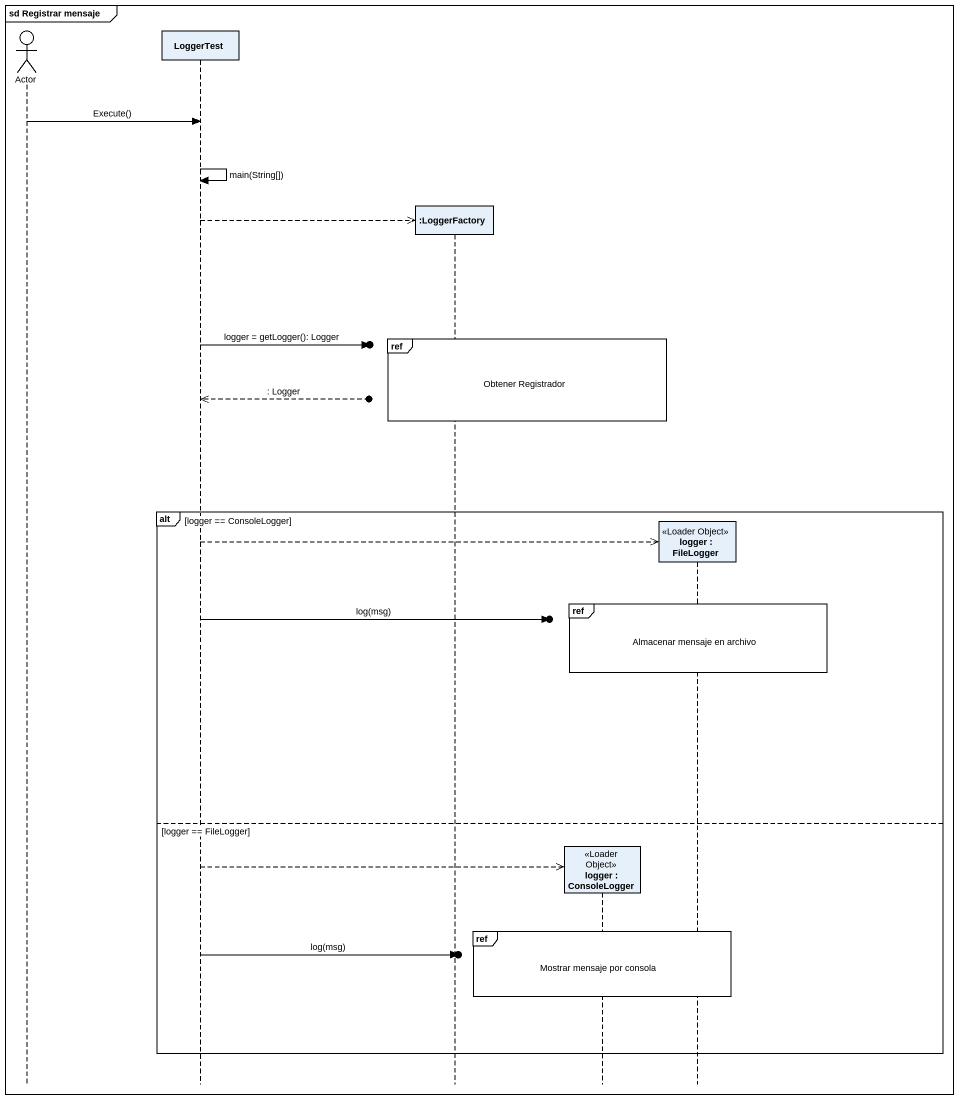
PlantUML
@startuml
mainframe sd Registrar mensaje
hide footbox
actor "Actor" as Actor_
participant LoggerTest
participant ":LoggerFactory" as LoggerFactory
participant "logger : ConsoleLogger" as logger <<Loader Object>>
participant "logger : FileLogger" as logger_2 <<Loader Object>>

Actor_ -> LoggerTest : Execute()
LoggerTest -> LoggerTest : main(String[])
LoggerTest -->> LoggerFactory **
ref over LoggerFactory, logger : Obtener Registrador
LoggerTest ->o] : logger = getLogger(): Logger
LoggerTest <<--o] : : Logger
alt logger == ConsoleLogger
  LoggerTest -->> logger_2 **
  ref over logger, logger_2 : Almacenar mensaje en archivo
  LoggerTest ->o] : log(msg)
else logger == FileLogger
  LoggerTest -->> logger **
  ref over logger, logger_2 : Mostrar mensaje por consola
  LoggerTest ->o] : log(msg)
end
@enduml
